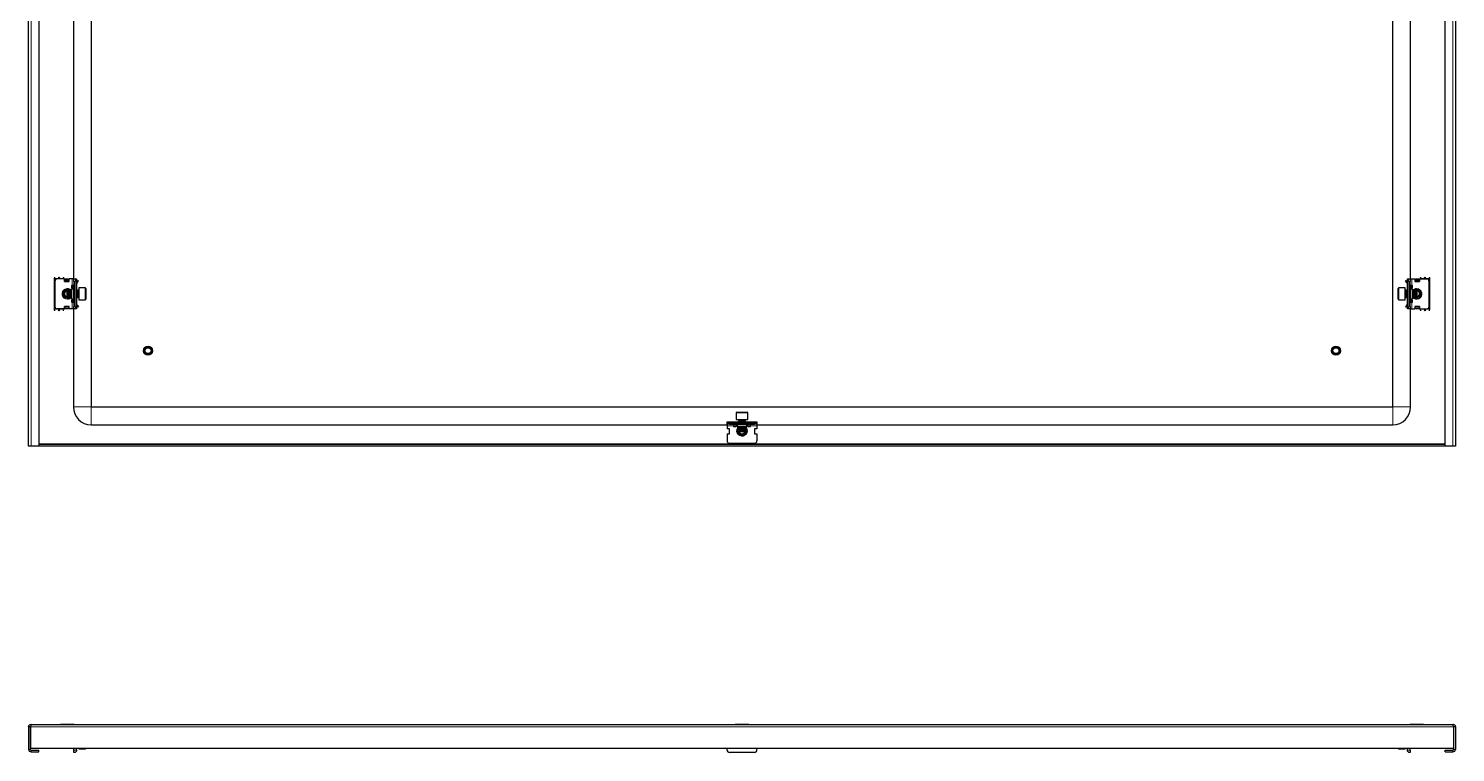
# Model space of a CAD drawing. Header units: millimetres. Extents: x -627 to 2358, y -815 to 591.
# Drawn here: x 1164 to 2358, y -815 to -209 of the extents above; entities that cross this region are included whole.
import ezdxf

# ---------------------------------------------------------------- set-up
doc = ezdxf.new("R2010")
doc.units = ezdxf.units.MM
doc.linetypes.add('SLD-Сплошная', pattern=[0])

msp = doc.modelspace()

# ---------------------------------------------------------------- linework, layer by layer
at = {"color": 7, "linetype": 'SLD-Сплошная', "lineweight": 25}
for p, q in [((1164.04, -558.75), (1164.04, 396.25)), ((1172.54, 396.25), (1172.54, -558.75)), ((2349.54, -558.75), (2349.54, 396.25)), ((2358.04, 396.25), (2358.04, -558.75)), ((1216.54, 363.25), (1216.54, -525.75)), ((2305.54, -525.75), (2305.54, 363.25)), ((1201.54, 256.25), (1201.54, -418.75)), ((2320.54, -418.75), (2320.54, 256.25)), ((1185.54, -418.5), (1185.54, -444)), ((1186.04, -420.75), (1186.04, -441.75)), ((1194.04, -418.75), (1188.04, -418.75)), ((1193.54, -418.5), (1193.54, -418.75)), ((1194.04, -418.75), (1194.04, -420.75)), ((1194.24, -418.87), (1194.04, -418.87)), ((1194.04, -420.75), (1198.04, -420.75)), ((1194.24, -420.75), (1194.24, -418.87)), ((1194.29, -419.13), (1194.79, -418.78)), ((1194.79, -419.13), (1194.29, -419.48)), ((1194.29, -419.48), (1194.29, -419.13)), ((1194.29, -420.4), (1194.29, -419.48)), ((1194.29, -420.75), (1194.29, -420.4)), ((1194.79, -418.78), (1194.79, -419.13)), ((1194.79, -418.78), (1197.29, -418.78)), ((1194.79, -419.13), (1197.29, -419.13)), ((1196.6, -428.25), (1196.04, -428.8)), ((1196.04, -428.8), (1196.04, -433.7)), ((1196.66, -428.25), (1196.6, -428.25)), ((1196.6, -428.25), (1196.6, -434.25)), ((1197.04, -428.8), (1196.66, -428.25)), ((1196.66, -428.25), (1196.66, -432.4)), ((1197.43, -428.25), (1197.04, -428.8)), ((1197.04, -428.8), (1197.04, -432.18)), ((1197.29, -419.13), (1197.29, -418.78)), ((1197.29, -418.78), (1197.79, -419.13)), ((1197.79, -419.48), (1197.29, -419.13)), ((1197.66, -428.25), (1197.43, -428.25)), ((1197.43, -428.25), (1197.43, -432.4)), ((1198.04, -428.8), (1197.66, -428.25)), ((1197.66, -428.25), (1197.66, -432.4)), ((1197.79, -419.13), (1197.79, -419.48)), ((1197.79, -419.48), (1197.79, -420.4)), ((1197.79, -420.4), (1197.79, -420.75)), ((1197.87, -428.56), (1198.12, -428.7)), ((1198.04, -420.75), (1198.04, -418.75)), ((1200.54, -418.75), (1198.04, -418.75)), ((1198.43, -428.25), (1198.04, -428.8)), ((1198.04, -428.8), (1198.04, -432.18)), ((1198.66, -428.25), (1198.43, -428.25)), ((1198.43, -428.25), (1198.43, -432.4)), ((1199.04, -428.8), (1198.66, -428.25)), ((1198.66, -428.25), (1198.66, -432.4)), ((1199.43, -428.25), (1199.04, -428.8)), ((1199.04, -428.8), (1199.04, -432.18)), ((1199.66, -428.25), (1199.43, -428.25)), ((1199.43, -428.25), (1199.43, -432.4)), ((1200.04, -428.8), (1199.66, -428.25)), ((1199.66, -428.25), (1199.66, -432.4)), ((1200.04, -424.25), (1200.04, -426.25)), ((1200.54, -424.25), (1200.04, -424.25)), ((1200.04, -426), (1201.04, -426)), ((1200.04, -426.25), (1201.72, -427.22)), ((1201.54, -427.25), (1200.04, -427.25)), ((1200.04, -427.25), (1200.04, -435.25)), ((1202.04, -418.75), (1200.54, -418.75)), ((1202.04, -424.25), (1200.54, -424.25)), ((1201.04, -426), (1201.54, -426)), ((1201.54, -426), (1201.54, -427.12)), ((1202.04, -418.75), (1204.04, -418.75)), ((1202.04, -420.75), (1202.04, -418.75)), ((1202.04, -420.75), (1202.04, -441.75)), ((1203.04, -441.75), (1203.04, -420.75)), ((1204.04, -418.75), (1204.04, -419.02)), ((1204.04, -419.02), (1204.04, -443.48)), ((1204.04, -419.84), (1204.25, -420.04)), ((1204.54, -422.5), (1204.04, -422.5)), ((1204.54, -426), (1204.04, -426)), ((1204.43, -428.25), (1204.04, -428.8)), ((1204.66, -428.25), (1204.43, -428.25)), ((1204.43, -428.25), (1204.43, -432.4)), ((1204.54, -420.75), (1204.54, -421.21)), ((1204.54, -426), (1204.54, -422.5)), ((1204.54, -428.25), (1204.54, -426)), ((1204.63, -421.09), (1205.61, -420.11)), ((1204.98, -421.44), (1204.63, -421.09)), ((1205.04, -428.8), (1204.66, -428.25)), ((1204.66, -428.25), (1204.66, -432.4)), ((1204.98, -421.44), (1205.96, -420.46)), ((1205.43, -428.25), (1205.04, -428.8)), ((1205.04, -428.8), (1205.04, -432.18)), ((1205.79, -428.25), (1205.43, -428.25)), ((1205.43, -428.25), (1205.43, -432.4)), ((1205.61, -420.11), (1205.96, -420.46)), ((1211.44, -426.25), (1206.04, -426.25)), ((1206.04, -426.25), (1206.04, -436.25)), ((1212.04, -426.85), (1212.04, -435.65)), ((2310.04, -427.18), (2310.04, -426.85)), ((2310.04, -435.65), (2310.04, -427.18)), ((2316.04, -426.25), (2310.64, -426.25)), ((2316.04, -426.63), (2316.04, -426.25)), ((2316.04, -436.25), (2316.04, -426.63)), ((2316.48, -420.11), (2316.13, -420.46)), ((2317.11, -421.44), (2316.13, -420.46)), ((2316.66, -428.25), (2316.29, -428.25)), ((2317.46, -421.09), (2316.48, -420.11)), ((2317.04, -428.8), (2316.66, -428.25)), ((2316.66, -432.4), (2316.66, -428.25)), ((2317.43, -428.25), (2317.04, -428.8)), ((2317.04, -432.18), (2317.04, -428.8)), ((2317.11, -421.44), (2317.46, -421.09)), ((2317.66, -428.25), (2317.43, -428.25)), ((2317.43, -432.4), (2317.43, -428.25)), ((2317.54, -420.75), (2317.54, -421.14)), ((2317.54, -422.5), (2318.04, -422.5)), ((2317.54, -422.5), (2317.54, -426)), ((2318.04, -426), (2317.54, -426)), ((2317.54, -426), (2317.54, -428.25)), ((2318.04, -428.8), (2317.66, -428.25)), ((2317.66, -432.4), (2317.66, -428.25)), ((2317.84, -420.04), (2318.04, -419.84)), ((2318.04, -418.75), (2320.04, -418.75)), ((2318.04, -419.02), (2318.04, -418.75)), ((2318.04, -443.48), (2318.04, -419.02)), ((2319.04, -420.75), (2319.04, -441.75)), ((2320.04, -418.75), (2320.04, -420.75)), ((2320.04, -418.75), (2321.54, -418.75)), ((2320.04, -441.75), (2320.04, -420.75)), ((2321.54, -424.25), (2320.04, -424.25)), ((2320.37, -427.22), (2322.04, -426.25)), ((2320.54, -427.12), (2320.54, -426)), ((2320.54, -426), (2321.04, -426)), ((2322.04, -427.25), (2320.54, -427.25)), ((2321.04, -426), (2322.04, -426)), ((2321.54, -418.75), (2324.04, -418.75)), ((2322.04, -424.25), (2321.54, -424.25)), ((2322.04, -426.25), (2322.04, -424.25)), ((2322.04, -435.25), (2322.04, -427.25)), ((2322.43, -428.25), (2322.04, -428.8)), ((2322.66, -428.25), (2322.43, -428.25)), ((2322.43, -432.4), (2322.43, -428.25)), ((2323.04, -428.8), (2322.66, -428.25)), ((2322.66, -432.4), (2322.66, -428.25)), ((2323.43, -428.25), (2323.04, -428.8)), ((2323.04, -432.18), (2323.04, -428.8)), ((2323.66, -428.25), (2323.43, -428.25)), ((2323.43, -432.4), (2323.43, -428.25)), ((2324.04, -428.8), (2323.66, -428.25)), ((2323.66, -432.4), (2323.66, -428.25)), ((2323.97, -428.7), (2324.22, -428.56)), ((2324.04, -418.75), (2324.04, -420.75)), ((2324.04, -420.75), (2328.04, -420.75)), ((2324.43, -428.25), (2324.04, -428.8)), ((2324.04, -432.18), (2324.04, -428.8)), ((2324.29, -419.13), (2324.79, -418.78)), ((2324.79, -419.13), (2324.29, -419.48)), ((2324.29, -419.48), (2324.29, -419.13)), ((2324.29, -420.4), (2324.29, -419.48)), ((2324.29, -420.75), (2324.29, -420.4)), ((2324.66, -428.25), (2324.43, -428.25)), ((2324.43, -432.4), (2324.43, -428.25)), ((2325.04, -428.8), (2324.66, -428.25)), ((2324.66, -432.4), (2324.66, -428.25)), ((2324.79, -418.78), (2324.79, -419.13)), ((2324.79, -418.78), (2327.29, -418.78)), ((2324.79, -419.13), (2327.29, -419.13)), ((2325.43, -428.25), (2325.04, -428.8)), ((2325.04, -432.18), (2325.04, -428.8)), ((2325.49, -428.25), (2325.43, -428.25)), ((2325.43, -432.4), (2325.43, -428.25)), ((2326.04, -428.8), (2325.49, -428.25)), ((2325.49, -428.48), (2325.49, -428.25)), ((2325.49, -434.25), (2325.49, -428.48)), ((2326.04, -428.99), (2326.04, -428.8)), ((2326.04, -433.7), (2326.04, -428.99)), ((2327.29, -419.13), (2327.29, -418.78)), ((2327.29, -418.78), (2327.79, -419.13)), ((2327.79, -419.48), (2327.29, -419.13)), ((2327.79, -419.13), (2327.79, -419.48)), ((2327.79, -419.48), (2327.79, -420.4)), ((2327.79, -420.4), (2327.79, -420.75)), ((2327.84, -418.87), (2327.84, -420.75)), ((2328.04, -418.87), (2327.84, -418.87)), ((2328.04, -420.75), (2328.04, -418.75)), ((2328.04, -418.75), (2334.04, -418.75)), ((2328.54, -418.75), (2328.54, -418.5)), ((2336.04, -441.75), (2336.04, -420.75)), ((2336.54, -444), (2336.54, -418.5)), ((1198.04, -441.75), (1194.04, -441.75)), ((1194.04, -441.75), (1194.04, -443.75)), ((1194.24, -443.63), (1194.24, -441.75)), ((1194.29, -442.1), (1194.29, -441.75)), ((1195.52, -433.81), (1196.35, -434)), ((1196.04, -433.7), (1196.6, -434.25)), ((1196.6, -434.25), (1196.66, -434.25)), ((1196.66, -432.4), (1196.66, -434.25)), ((1196.66, -434.25), (1197.04, -433.7)), ((1196.84, -433.99), (1197.21, -433.93)), ((1197.04, -432.18), (1197.04, -433.7)), ((1197.04, -433.7), (1197.43, -434.25)), ((1197.43, -432.4), (1197.43, -434.25)), ((1197.43, -434.25), (1197.66, -434.25)), ((1197.66, -432.4), (1197.66, -434.25)), ((1197.66, -434.25), (1198.04, -433.7)), ((1197.79, -441.75), (1197.79, -442.1)), ((1198.12, -433.8), (1197.87, -433.94)), ((1198.04, -432.18), (1198.04, -433.7)), ((1198.04, -433.7), (1198.43, -434.25)), ((1198.04, -443.75), (1198.04, -441.75)), ((1198.43, -432.4), (1198.43, -434.25)), ((1198.43, -434.25), (1198.66, -434.25)), ((1198.66, -432.4), (1198.66, -434.25)), ((1198.66, -434.25), (1199.04, -433.7)), ((1199.04, -432.18), (1199.04, -433.7)), ((1199.04, -433.7), (1199.43, -434.25)), ((1199.43, -432.4), (1199.43, -434.25)), ((1199.43, -434.25), (1199.66, -434.25)), ((1199.66, -432.4), (1199.66, -434.25)), ((1199.66, -434.25), (1200.04, -433.7)), ((1200.04, -435.25), (1201.54, -435.25)), ((1201.72, -435.28), (1200.04, -436.25)), ((1200.04, -436.25), (1200.04, -438.25)), ((1201.04, -436.5), (1200.04, -436.5)), ((1200.04, -438.25), (1200.54, -438.25)), ((1200.54, -438.25), (1202.04, -438.25)), ((1201.54, -436.5), (1201.04, -436.5)), ((1201.54, -435.38), (1201.54, -436.5)), ((1202.04, -443.75), (1202.04, -441.75)), ((1204.04, -433.7), (1204.43, -434.25)), ((1204.04, -436.5), (1204.54, -436.5)), ((1204.54, -440), (1204.04, -440)), ((1204.43, -432.4), (1204.43, -434.25)), ((1204.43, -434.25), (1204.66, -434.25)), ((1204.54, -436.5), (1204.54, -434.25)), ((1204.54, -440), (1204.54, -436.5)), ((1204.54, -441.75), (1204.54, -441.36)), ((1204.98, -441.06), (1204.63, -441.41)), ((1204.63, -441.41), (1205.61, -442.39)), ((1204.66, -432.4), (1204.66, -434.25)), ((1204.66, -434.25), (1205.04, -433.7)), ((1204.98, -441.06), (1205.96, -442.04)), ((1205.04, -432.18), (1205.04, -433.7)), ((1205.04, -433.7), (1205.43, -434.25)), ((1205.43, -432.4), (1205.43, -434.25)), ((1205.43, -434.25), (1205.79, -434.25)), ((1206.04, -436.25), (1211.44, -436.25)), ((2310.64, -436.25), (2316.04, -436.25)), ((2317.11, -441.06), (2316.13, -442.04)), ((2316.29, -434.25), (2316.66, -434.25)), ((2317.46, -441.41), (2316.48, -442.39)), ((2316.66, -434.25), (2316.66, -432.4)), ((2316.66, -434.25), (2317.04, -433.7)), ((2317.04, -433.7), (2317.04, -432.18)), ((2317.04, -433.7), (2317.43, -434.25)), ((2317.11, -441.06), (2317.46, -441.41)), ((2317.43, -434.25), (2317.43, -432.4)), ((2317.43, -434.25), (2317.66, -434.25)), ((2317.54, -434.25), (2317.54, -436.5)), ((2317.54, -436.5), (2318.04, -436.5)), ((2317.54, -436.5), (2317.54, -440)), ((2317.54, -440), (2318.04, -440)), ((2317.54, -441.75), (2317.54, -441.29)), ((2317.66, -434.25), (2317.66, -432.4)), ((2317.66, -434.25), (2318.04, -433.7)), ((2320.04, -438.25), (2321.54, -438.25)), ((2320.04, -441.75), (2320.04, -443.75)), ((2322.04, -436.25), (2320.37, -435.28)), ((2320.54, -435.25), (2322.04, -435.25)), ((2320.54, -436.5), (2320.54, -435.38)), ((2321.04, -436.5), (2320.54, -436.5)), ((2322.04, -436.5), (2321.04, -436.5)), ((2321.54, -438.25), (2322.04, -438.25)), ((2322.04, -433.7), (2322.43, -434.25)), ((2322.04, -438.25), (2322.04, -436.25)), ((2322.43, -434.25), (2322.43, -432.4)), ((2322.43, -434.25), (2322.66, -434.25)), ((2322.66, -434.25), (2322.66, -432.4)), ((2322.66, -434.25), (2323.04, -433.7)), ((2323.04, -433.7), (2323.04, -432.18)), ((2323.04, -433.7), (2323.43, -434.25)), ((2323.43, -434.25), (2323.43, -432.4)), ((2323.43, -434.25), (2323.66, -434.25)), ((2323.66, -434.25), (2323.66, -432.4)), ((2323.66, -434.25), (2324.04, -433.7)), ((2324.22, -433.94), (2323.97, -433.8)), ((2324.04, -433.7), (2324.04, -432.18)), ((2324.04, -433.7), (2324.43, -434.25)), ((2328.04, -441.75), (2324.04, -441.75)), ((2324.04, -441.75), (2324.04, -443.75)), ((2324.29, -442.1), (2324.29, -441.75)), ((2324.43, -434.25), (2324.43, -432.4)), ((2324.43, -434.25), (2324.66, -434.25)), ((2324.66, -434.25), (2324.66, -432.4)), ((2324.66, -434.25), (2325.04, -433.7)), ((2324.88, -433.93), (2325.25, -433.99)), ((2325.04, -433.7), (2325.04, -432.18)), ((2325.04, -433.7), (2325.43, -434.25)), ((2325.43, -434.25), (2325.43, -432.4)), ((2325.43, -434.25), (2325.49, -434.25)), ((2325.49, -434.25), (2326.04, -433.7)), ((2325.74, -434), (2326.57, -433.81)), ((2327.79, -441.75), (2327.79, -442.1)), ((2327.84, -441.75), (2327.84, -443.63)), ((2328.04, -443.75), (2328.04, -441.75)), ((1194.04, -443.75), (1188.04, -443.75)), ((1193.54, -443.75), (1193.54, -444)), ((1194.04, -443.63), (1194.24, -443.63)), ((1194.29, -443.02), (1194.29, -442.1)), ((1194.29, -443.02), (1194.79, -443.37)), ((1194.29, -443.37), (1194.29, -443.02)), ((1194.79, -443.72), (1194.29, -443.37)), ((1197.29, -443.37), (1194.79, -443.37)), ((1194.79, -443.37), (1194.79, -443.72)), ((1197.29, -443.72), (1194.79, -443.72)), ((1197.29, -443.37), (1197.79, -443.02)), ((1197.29, -443.72), (1197.29, -443.37)), ((1197.79, -443.37), (1197.29, -443.72)), ((1197.79, -442.1), (1197.79, -443.02)), ((1197.79, -443.02), (1197.79, -443.37)), ((1200.54, -443.75), (1198.04, -443.75)), ((1202.04, -443.75), (1200.54, -443.75)), ((1201.54, -443.75), (1201.54, -525.75)), ((1204.04, -443.75), (1202.04, -443.75)), ((1204.25, -442.46), (1204.04, -442.66)), ((1204.04, -443.48), (1204.04, -443.75)), ((1205.61, -442.39), (1205.96, -442.04)), ((2316.48, -442.39), (2316.13, -442.04)), ((2318.04, -442.66), (2317.84, -442.46)), ((2318.04, -443.75), (2318.04, -443.48)), ((2320.04, -443.75), (2318.04, -443.75)), ((2320.04, -443.75), (2321.54, -443.75)), ((2320.54, -525.75), (2320.54, -443.75)), ((2321.54, -443.75), (2324.04, -443.75)), ((2324.29, -443.02), (2324.29, -442.1)), ((2324.29, -443.02), (2324.79, -443.37)), ((2324.29, -443.37), (2324.29, -443.02)), ((2324.79, -443.72), (2324.29, -443.37)), ((2327.29, -443.37), (2324.79, -443.37)), ((2324.79, -443.37), (2324.79, -443.72)), ((2327.29, -443.72), (2324.79, -443.72)), ((2327.29, -443.37), (2327.79, -443.02)), ((2327.29, -443.72), (2327.29, -443.37)), ((2327.79, -443.37), (2327.29, -443.72)), ((2327.79, -442.1), (2327.79, -443.02)), ((2327.79, -443.02), (2327.79, -443.37)), ((2327.84, -443.63), (2328.04, -443.63)), ((2328.04, -443.75), (2334.04, -443.75)), ((2328.54, -444), (2328.54, -443.75)), ((1216.54, -525.75), (2305.54, -525.75)), ((1756.04, -530.85), (1756.04, -536.25)), ((1756.04, -536.25), (1765.67, -536.25)), ((1756.64, -530.25), (1765.11, -530.25)), ((1758.04, -536.5), (1758.04, -536.86)), ((1758.04, -536.86), (1758.6, -537.25)), ((1758.04, -536.86), (1759.9, -536.86)), ((1758.6, -537.25), (1758.04, -537.64)), ((1758.6, -537.25), (1760.11, -537.25)), ((1759.9, -536.86), (1764.04, -536.86)), ((1760.11, -537.25), (1763.49, -537.25)), ((1763.49, -537.25), (1764.04, -536.86)), ((1764.04, -537.64), (1763.49, -537.25)), ((1764.04, -536.86), (1764.04, -536.5)), ((1765.11, -530.25), (1765.44, -530.25)), ((1765.67, -536.25), (1766.04, -536.25)), ((1766.04, -536.25), (1766.04, -530.85)), ((1216.54, -540.75), (1748.54, -540.75)), ((1748.54, -540.25), (1748.54, -538.25)), ((1748.54, -538.25), (1748.81, -538.25)), ((1750.54, -540.25), (1748.54, -540.25)), ((1748.54, -540.25), (1748.54, -541.75)), ((1748.54, -541.75), (1748.54, -544.25)), ((1750.54, -544.25), (1748.54, -544.25)), ((1748.54, -548.25), (1748.54, -554.25)), ((1748.54, -548.25), (1750.54, -548.25)), ((1748.81, -538.25), (1773.28, -538.25)), ((1771.54, -539.25), (1750.54, -539.25)), ((1750.54, -540.25), (1771.54, -540.25)), ((1750.54, -548.25), (1750.54, -544.25)), ((1754.04, -540.25), (1754.04, -541.75)), ((1754.04, -540.75), (1756.91, -540.75)), ((1754.04, -541.75), (1754.04, -542.25)), ((1754.04, -542.25), (1756.04, -542.25)), ((1756.04, -542.25), (1757.01, -540.57)), ((1757.04, -540.75), (1757.04, -542.25)), ((1757.04, -542.25), (1765.04, -542.25)), ((1758.04, -537.64), (1758.04, -537.86)), ((1758.04, -537.64), (1759.9, -537.64)), ((1758.04, -537.86), (1758.6, -538.25)), ((1758.04, -537.86), (1759.9, -537.86)), ((1758.6, -542.25), (1758.04, -542.64)), ((1758.04, -542.64), (1758.04, -542.86)), ((1758.04, -542.64), (1759.9, -542.64)), ((1758.04, -542.86), (1758.6, -543.25)), ((1758.04, -542.86), (1759.9, -542.86)), ((1758.6, -543.25), (1758.04, -543.64)), ((1758.04, -543.64), (1758.04, -543.86)), ((1758.04, -543.64), (1759.9, -543.64)), ((1758.04, -543.86), (1758.6, -544.25)), ((1758.04, -543.86), (1759.9, -543.86)), ((1758.6, -544.25), (1758.04, -544.64)), ((1758.04, -544.64), (1758.04, -544.86)), ((1758.04, -544.64), (1759.9, -544.64)), ((1758.04, -544.86), (1758.6, -545.25)), ((1758.04, -544.86), (1759.9, -544.86)), ((1758.6, -545.25), (1758.04, -545.64)), ((1758.04, -545.64), (1758.04, -545.7)), ((1758.04, -545.64), (1759.9, -545.64)), ((1758.04, -545.7), (1758.6, -546.25)), ((1758.04, -545.7), (1763.82, -545.7)), ((1758.29, -545.94), (1758.48, -546.77)), ((1758.37, -545.09), (1758.3, -545.46)), ((1758.35, -544.42), (1758.49, -544.17)), ((1758.6, -543.25), (1760.11, -543.25)), ((1758.6, -544.25), (1760.11, -544.25)), ((1758.6, -545.25), (1760.11, -545.25)), ((1758.6, -546.25), (1763.3, -546.25)), ((1759.9, -537.64), (1764.04, -537.64)), ((1759.9, -537.86), (1764.04, -537.86)), ((1759.9, -542.64), (1764.04, -542.64)), ((1759.9, -542.86), (1764.04, -542.86)), ((1759.9, -543.64), (1764.04, -543.64)), ((1759.9, -543.86), (1764.04, -543.86)), ((1759.9, -544.64), (1764.04, -544.64)), ((1759.9, -544.86), (1764.04, -544.86)), ((1759.9, -545.64), (1764.04, -545.64)), ((1760.11, -543.25), (1763.49, -543.25)), ((1760.11, -544.25), (1763.49, -544.25)), ((1760.11, -545.25), (1763.49, -545.25)), ((1763.3, -546.25), (1763.49, -546.25)), ((1763.49, -538.25), (1764.04, -537.86)), ((1764.04, -542.64), (1763.49, -542.25)), ((1763.49, -543.25), (1764.04, -542.86)), ((1764.04, -543.64), (1763.49, -543.25)), ((1763.49, -544.25), (1764.04, -543.86)), ((1764.04, -544.64), (1763.49, -544.25)), ((1763.49, -545.25), (1764.04, -544.86)), ((1764.04, -545.64), (1763.49, -545.25)), ((1763.49, -546.25), (1764.04, -545.7)), ((1763.6, -544.17), (1763.73, -544.42)), ((1763.82, -545.7), (1764.04, -545.7)), ((1764.04, -537.86), (1764.04, -537.64)), ((1764.04, -542.86), (1764.04, -542.64)), ((1764.04, -543.86), (1764.04, -543.64)), ((1764.04, -544.86), (1764.04, -544.64)), ((1764.04, -545.7), (1764.04, -545.64)), ((1765.04, -542.25), (1765.04, -540.75)), ((1765.08, -540.57), (1766.04, -542.25)), ((1765.18, -540.75), (1768.04, -540.75)), ((1766.04, -542.25), (1768.04, -542.25)), ((1768.04, -541.75), (1768.04, -540.25)), ((1768.04, -542.25), (1768.04, -541.75)), ((1773.54, -540.25), (1771.54, -540.25)), ((1771.54, -544.25), (1771.54, -548.25)), ((1773.54, -544.25), (1771.54, -544.25)), ((1771.54, -548.25), (1773.54, -548.25)), ((1773.28, -538.25), (1773.54, -538.25)), ((1773.54, -538.25), (1773.54, -540.25)), ((1773.54, -540.25), (1773.54, -541.75)), ((1773.54, -540.75), (2305.54, -540.75)), ((1773.54, -541.75), (1773.54, -544.25)), ((1773.54, -548.25), (1773.54, -554.25)), ((1166.14, -558.75), (1164.04, -558.75)), ((1172.54, -558.75), (1166.14, -558.75)), ((2349.54, -557.25), (1172.54, -557.25)), ((2349.54, -558.75), (1172.54, -558.75)), ((1750.54, -556.25), (1771.54, -556.25)), ((2355.94, -558.75), (2349.54, -558.75)), ((2358.04, -558.75), (2355.94, -558.75)), ((1165.54, -793.43), (1164.04, -793.43)), ((1164.04, -793.43), (1164.04, -812.23)), ((1165.54, -793.43), (1165.54, -812.23)), ((1165.74, -793.43), (1165.74, -811.33)), ((1166.14, -791.33), (2355.94, -791.33)), ((1190.76, -791.28), (1190.76, -791.33)), ((1190.76, -791.28), (1202.33, -791.28)), ((1202.33, -791.33), (1202.33, -791.28)), ((1755.26, -791.28), (1755.26, -791.33)), ((1755.26, -791.28), (1766.83, -791.28)), ((1766.83, -791.33), (1766.83, -791.28)), ((2319.76, -791.28), (2319.76, -791.33)), ((2319.76, -791.28), (2330.92, -791.28)), ((2330.92, -791.28), (2331.33, -791.28)), ((2331.33, -791.33), (2331.33, -791.28)), ((2356.34, -793.43), (2356.34, -811.33)), ((2358.04, -793.43), (2356.54, -793.43)), ((2356.54, -793.43), (2356.54, -812.23)), ((2358.04, -793.43), (2358.04, -812.23)), ((1165.74, -811.33), (2356.34, -811.33)), ((1202.04, -812.83), (1202.04, -811.33)), ((1204.04, -812.83), (1204.04, -811.33)), ((1204.54, -811.83), (1204.04, -811.83)), ((1206.04, -811.33), (1206.04, -811.83)), ((1206.04, -811.83), (1211.44, -811.83)), ((1748.54, -812.83), (1748.54, -811.33)), ((1773.54, -812.83), (1773.54, -811.33)), ((2310.64, -811.83), (2316.04, -811.83)), ((2316.04, -811.83), (2316.04, -811.33)), ((2317.54, -811.83), (2318.04, -811.83)), ((2318.04, -812.83), (2318.04, -811.33)), ((2320.04, -812.83), (2320.04, -811.33)), ((1166.14, -812.83), (1172.54, -812.83)), ((1166.14, -814.33), (1172.54, -814.33)), ((1172.54, -814.33), (1172.54, -812.83)), ((1202.04, -814.83), (1202.04, -812.83)), ((1203.04, -814.83), (1202.04, -814.83)), ((1203.04, -814.83), (1204.04, -813.83)), ((1204.04, -812.83), (1204.04, -813.83)), ((1771.54, -814.83), (1750.54, -814.83)), ((2318.04, -813.83), (2318.04, -812.83)), ((2318.04, -813.83), (2319.04, -814.83)), ((2320.04, -814.83), (2319.04, -814.83)), ((2320.04, -812.83), (2320.04, -814.83)), ((2349.54, -814.33), (2349.54, -812.83)), ((2349.54, -812.83), (2355.94, -812.83)), ((2349.54, -814.33), (2355.94, -814.33))]:
    msp.add_line(p, q, dxfattribs=at)
at = {"color": 7, "linetype": 'SLD-Сплошная', "lineweight": 18}
for p, q in [((1166.14, 396.25), (1166.14, -558.75)), ((2355.94, 396.25), (2355.94, -558.75)), ((1185.54, -418.5), (1189.54, -418.5)), ((1189.54, -418.5), (1193.54, -418.5)), ((1197.79, -420.4), (1194.29, -420.4)), ((1200.54, -418.75), (1200.54, -424.25)), ((1201.04, -424.25), (1201.04, -426)), ((1201.54, -435.25), (1201.54, -427.25)), ((1203.04, -420.75), (1202.04, -420.75)), ((1204.04, -420.25), (1204.25, -420.04)), ((1204.04, -420.75), (1204.54, -420.75)), ((1205.79, -428.48), (1205.79, -428.25)), ((1205.79, -434.25), (1205.79, -428.48)), ((1211.44, -436.25), (1211.44, -426.25)), ((2310.64, -426.25), (2310.64, -426.63)), ((2310.64, -426.63), (2310.64, -436.25)), ((2316.29, -428.25), (2316.29, -434.25)), ((2318.04, -420.75), (2317.54, -420.75)), ((2318.04, -420.25), (2317.84, -420.04)), ((2320.04, -420.75), (2319.04, -420.75)), ((2320.54, -427.25), (2320.54, -435.25)), ((2321.04, -426), (2321.04, -424.25)), ((2321.54, -424.25), (2321.54, -418.75)), ((2327.79, -420.4), (2324.29, -420.4)), ((2328.54, -418.5), (2332.54, -418.5)), ((2336.54, -418.5), (2332.54, -418.5)), ((1200.54, -438.25), (1200.54, -443.75)), ((1201.04, -436.5), (1201.04, -438.25)), ((1202.04, -441.75), (1203.04, -441.75)), ((1204.04, -441.75), (1204.54, -441.75)), ((2318.04, -441.75), (2317.54, -441.75)), ((2319.04, -441.75), (2320.04, -441.75)), ((2321.04, -438.25), (2321.04, -436.5)), ((2321.54, -443.75), (2321.54, -438.25)), ((1185.54, -444), (1189.54, -444)), ((1193.54, -444), (1189.54, -444)), ((1194.29, -442.1), (1197.79, -442.1)), ((1204.04, -442.25), (1204.25, -442.46)), ((2318.04, -442.25), (2317.84, -442.46)), ((2324.29, -442.1), (2327.79, -442.1)), ((2332.54, -444), (2328.54, -444)), ((2336.54, -444), (2332.54, -444)), ((1216.54, -525.75), (1201.54, -525.75)), ((1216.54, -525.75), (1216.54, -540.75)), ((1765.67, -530.85), (1756.04, -530.85)), ((1764.04, -536.5), (1758.04, -536.5)), ((1766.04, -530.85), (1765.67, -530.85)), ((2305.54, -525.75), (2305.54, -540.75)), ((2305.54, -525.75), (2320.54, -525.75)), ((1748.54, -541.75), (1754.04, -541.75)), ((1750.54, -539.25), (1750.54, -540.25)), ((1765.04, -540.75), (1757.04, -540.75)), ((1768.04, -541.75), (1773.54, -541.75)), ((1771.54, -540.25), (1771.54, -539.25)), ((2349.54, -556.65), (1172.54, -556.65)), ((1165.74, -793.43), (2356.34, -793.43)), ((1211.44, -811.83), (1211.44, -811.33)), ((2310.64, -811.33), (2310.64, -811.83)), ((1165.54, -812.23), (1164.04, -812.23)), ((1166.14, -812.83), (1166.14, -814.33)), ((1202.04, -812.83), (1204.04, -812.83)), ((2318.04, -812.83), (2320.04, -812.83)), ((2355.94, -812.83), (2355.94, -814.33)), ((2356.54, -812.23), (2358.04, -812.23))]:
    msp.add_line(p, q, dxfattribs=at)
at = {"color": 7, "linetype": 'SLD-Сплошная', "lineweight": 25, "flags": 128}
for points in [[(1197.21, -428.57), (1197.08, -428.54), (1196.84, -428.51)], [(2325.25, -428.51), (2325.01, -428.54), (2324.88, -428.57)], [(1763.79, -545.46), (1763.75, -545.22), (1763.72, -545.09)]]:
    msp.add_lwpolyline(points, dxfattribs=at)
at = {"color": 7, "linetype": 'SLD-Сплошная', "lineweight": 25}
for centre, radius in [((1264.04, -478.75), 3.75), ((1264.04, -478.75), 3), ((1264.04, -478.75), 2.5), ((2258.04, -478.75), 3.75), ((2258.04, -478.75), 3), ((2258.04, -478.75), 2.5)]:
    msp.add_circle(centre, radius, dxfattribs=at)
for centre, radius, start, end in [((1188.04, -420.75), 2, 90, 180), ((1196.54, -431.25), 4, 45.71765, 270), ((1196.54, -431.25), 3, 74.33161, 285.66839), ((1196.54, -431.25), 2.76, 94.01261, 248.2426), ((1196.54, -431.25), 2.45, 101.79772, 258.20228), ((1201.54, -426.75), 0.5, 270, 0), ((1205.04, -420.75), 2, 120, 180), ((1203.54, -420.75), 1, 0, 45), ((1205.79, -428), 0.25, 270, 0), ((1211.44, -426.85), 0.6, 0, 90), ((2310.64, -426.85), 0.6, 90, 180), ((2316.29, -428), 0.25, 180, 270), ((2318.54, -420.75), 1, 135, 180), ((2317.04, -420.75), 2, 0, 60), ((2320.54, -426.75), 0.5, 180, 270), ((2325.54, -431.25), 4, 90, 134.28235), ((2325.54, -431.25), 4, 225.71765, 90), ((2325.54, -431.25), 3, 254.33161, 105.66839), ((2325.54, -431.25), 2.76, 291.7574, 85.98739), ((2325.54, -431.25), 2.45, 21.7574, 78.20228), ((2334.04, -420.75), 2, 0, 90), ((1188.04, -441.75), 2, 180, 270), ((1196.54, -431.25), 4, 270, 314.28235), ((1201.54, -435.75), 0.5, 0, 90), ((1205.04, -441.75), 2, 180, 240), ((1203.54, -441.75), 1, 315, 0), ((1205.79, -434.5), 0.25, 0, 90), ((1211.44, -435.65), 0.6, 270, 0), ((2310.64, -435.65), 0.6, 180, 270), ((2316.29, -434.5), 0.25, 90, 180), ((2318.54, -441.75), 1, 180, 225), ((2317.04, -441.75), 2, 300, 0), ((2320.54, -435.75), 0.5, 90, 180), ((2325.54, -431.25), 2.45, 281.79772, 21.7574), ((2334.04, -441.75), 2, 270, 0), ((1216.54, -525.75), 15, 180, 270), ((1756.64, -530.85), 0.6, 90, 180), ((1757.79, -536.5), 0.25, 0, 90), ((1764.29, -536.5), 0.25, 90, 180), ((1765.44, -530.85), 0.6, 0, 90), ((2305.54, -525.75), 15, 270, 0), ((1750.54, -537.25), 2, 210, 270), ((1756.54, -540.75), 0.5, 0, 90), ((1761.04, -545.75), 4, 135.71765, 0), ((1761.04, -545.75), 3, 164.33161, 15.66839), ((1761.04, -545.75), 2.76, 201.7574, 355.98739), ((1761.04, -545.75), 2.45, 191.79772, 291.7574), ((1761.04, -545.75), 2.45, 291.7574, 348.20228), ((1761.04, -545.75), 4, 0, 44.28235), ((1765.54, -540.75), 0.5, 90, 180), ((1771.54, -537.25), 2, 270, 330), ((1750.54, -554.25), 2, 180, 270), ((1771.54, -554.25), 2, 270, 0), ((1211.44, -811.23), 0.6, 270, 350.40593), ((2310.64, -811.23), 0.6, 189.59407, 270), ((1166.14, -812.23), 2.1, 180, 270), ((1166.14, -812.23), 0.6, 180, 270), ((1750.54, -812.83), 2, 180, 270), ((1771.54, -812.83), 2, 270, 0), ((2355.94, -812.23), 2.1, 270, 0), ((2355.94, -812.23), 0.6, 270, 0)]:
    msp.add_arc(centre, radius, start, end, dxfattribs=at)
at = {"color": 7, "linetype": 'SLD-Сплошная', "lineweight": 18}
for centre, start, end in [((1196.54, -431.25), 38.94244, 270), ((2325.54, -431.25), 218.94244, 90), ((2325.54, -431.25), 90, 141.05756), ((1196.54, -431.25), 270, 321.05756), ((1761.04, -545.75), 128.94244, 0), ((1761.04, -545.75), 0, 51.05756)]:
    msp.add_arc(centre, 4.5, start, end, dxfattribs=at)
at = {"color": 7, "linetype": 'SLD-Сплошная', "lineweight": 25}
for points, knots in [([(1185.54, -418.5), (1185.64, -418.26), (1185.83, -417.77), (1186.02, -417.37), (1186.12, -417.18)], [0, 0, 0, 0, 0.5020654, 1, 1, 1, 1]), ([(1188.97, -417.19), (1189.05, -417.34), (1189.23, -417.69), (1189.42, -418.18), (1189.53, -418.46), (1189.54, -418.5)], [0, 0, 0, 0, 0.4154826, 0.9171518, 1, 1, 1, 1]), ([(1189.54, -418.5), (1189.64, -418.26), (1189.83, -417.77), (1190.02, -417.37), (1190.12, -417.18)], [0, 0, 0, 0, 0.5020654, 1, 1, 1, 1]), ([(1192.97, -417.19), (1193.05, -417.34), (1193.23, -417.69), (1193.42, -418.18), (1193.53, -418.46), (1193.54, -418.5)], [0, 0, 0, 0, 0.4154826, 0.9171518, 1, 1, 1, 1]), ([(2328.54, -418.5), (2328.64, -418.26), (2328.83, -417.77), (2329.02, -417.37), (2329.12, -417.18)], [0, 0, 0, 0, 0.5020654, 1, 1, 1, 1]), ([(2331.97, -417.19), (2332.05, -417.34), (2332.23, -417.69), (2332.42, -418.18), (2332.53, -418.46), (2332.54, -418.5)], [0, 0, 0, 0, 0.4154826, 0.91715183, 1, 1, 1, 1]), ([(2332.54, -418.5), (2332.64, -418.26), (2332.83, -417.77), (2333.02, -417.37), (2333.12, -417.18)], [0, 0, 0, 0, 0.5020654, 1, 1, 1, 1]), ([(2335.97, -417.19), (2336.05, -417.34), (2336.23, -417.69), (2336.42, -418.18), (2336.53, -418.46), (2336.54, -418.5)], [0, 0, 0, 0, 0.4154826, 0.9171518, 1, 1, 1, 1]), ([(1204.63, -421.09), (1204.48, -421.27), (1204.17, -421.65), (1204.05, -422.18), (1204.05, -422.46), (1204.04, -422.5)], [0, 0, 0, 0, 0.46186285, 0.92372566, 1, 1, 1, 1]), ([(1204.98, -421.44), (1204.86, -421.59), (1204.68, -421.82), (1204.56, -422.2), (1204.55, -422.4), (1204.54, -422.5)], [0, 0, 0, 0, 0.4850424, 0.7384039, 1, 1, 1, 1]), ([(2317.54, -422.5), (2317.52, -422.31), (2317.49, -422.02), (2317.31, -421.67), (2317.17, -421.52), (2317.11, -421.44)], [0, 0, 0, 0, 0.4850424, 0.7384039, 1, 1, 1, 1]), ([(2318.04, -422.5), (2318.02, -422.26), (2317.97, -421.78), (2317.68, -421.32), (2317.49, -421.11), (2317.46, -421.09)], [0, 0, 0, 0, 0.4618628, 0.9237257, 1, 1, 1, 1]), ([(1204.04, -440), (1204.07, -440.24), (1204.12, -440.72), (1204.41, -441.18), (1204.6, -441.39), (1204.63, -441.41)], [0, 0, 0, 0, 0.4618628, 0.9237257, 1, 1, 1, 1]), ([(1204.54, -440), (1204.57, -440.19), (1204.6, -440.48), (1204.78, -440.83), (1204.92, -440.98), (1204.98, -441.06)], [0, 0, 0, 0, 0.4850424, 0.7384039, 1, 1, 1, 1]), ([(2317.11, -441.06), (2317.23, -440.91), (2317.41, -440.68), (2317.53, -440.3), (2317.54, -440.1), (2317.54, -440)], [0, 0, 0, 0, 0.4850424, 0.7384039, 1, 1, 1, 1]), ([(2317.46, -441.41), (2317.61, -441.23), (2317.92, -440.85), (2318.04, -440.32), (2318.04, -440.04), (2318.04, -440)], [0, 0, 0, 0, 0.46186285, 0.92372566, 1, 1, 1, 1]), ([(1186.12, -445.31), (1186.04, -445.16), (1185.86, -444.81), (1185.67, -444.32), (1185.56, -444.04), (1185.54, -444)], [0, 0, 0, 0, 0.4154826, 0.9171518, 1, 1, 1, 1]), ([(1189.54, -444), (1189.45, -444.24), (1189.26, -444.73), (1189.07, -445.13), (1188.97, -445.32)], [0, 0, 0, 0, 0.5020654, 1, 1, 1, 1]), ([(1190.12, -445.31), (1190.04, -445.16), (1189.86, -444.81), (1189.67, -444.32), (1189.56, -444.04), (1189.54, -444)], [0, 0, 0, 0, 0.4154826, 0.9171518, 1, 1, 1, 1]), ([(1193.54, -444), (1193.45, -444.24), (1193.26, -444.73), (1193.07, -445.13), (1192.97, -445.32)], [0, 0, 0, 0, 0.5020654, 1, 1, 1, 1]), ([(2329.12, -445.31), (2329.04, -445.16), (2328.86, -444.81), (2328.67, -444.32), (2328.56, -444.04), (2328.54, -444)], [0, 0, 0, 0, 0.4154826, 0.91715183, 1, 1, 1, 1]), ([(2332.54, -444), (2332.45, -444.24), (2332.26, -444.73), (2332.07, -445.13), (2331.97, -445.32)], [0, 0, 0, 0, 0.50206541, 1, 1, 1, 1]), ([(2333.12, -445.31), (2333.04, -445.16), (2332.86, -444.81), (2332.67, -444.32), (2332.56, -444.04), (2332.54, -444)], [0, 0, 0, 0, 0.4154826, 0.9171518, 1, 1, 1, 1]), ([(2336.54, -444), (2336.45, -444.24), (2336.26, -444.73), (2336.07, -445.13), (2335.97, -445.32)], [0, 0, 0, 0, 0.5020654, 1, 1, 1, 1]), ([(1164.04, -793.43), (1164.04, -793.16), (1164.1, -792.89), (1164.31, -792.37), (1164.46, -792.15), (1164.85, -791.75), (1165.08, -791.6), (1165.6, -791.39), (1165.87, -791.33), (1166.14, -791.33)], [0, 0, 0, 0, 0.25, 0.25, 0.5, 0.5, 0.75, 0.75, 1, 1, 1, 1]), ([(1165.54, -793.43), (1165.56, -793.35), (1165.58, -793.2), (1165.68, -793.01), (1165.78, -792.98), (1165.8, -792.97)], [0, 0, 0, 0, 0.4327963, 0.8655659, 1, 1, 1, 1]), ([(1166.14, -791.33), (1166.11, -791.33), (1166.08, -791.39), (1166.01, -791.6), (1165.98, -791.75), (1165.91, -792.14), (1165.88, -792.38), (1165.81, -792.88), (1165.78, -793.16), (1165.74, -793.43)], [0, 0, 0, 0, 0.25, 0.25, 0.5, 0.5, 0.75, 0.75, 1, 1, 1, 1]), ([(2355.94, -791.33), (2356.22, -791.33), (2356.49, -791.39), (2357, -791.6), (2357.23, -791.75), (2357.62, -792.14), (2357.78, -792.37), (2357.99, -792.88), (2358.04, -793.16), (2358.04, -793.43)], [0, 0, 0, 0, 0.25, 0.25, 0.5, 0.5, 0.75, 0.75, 1, 1, 1, 1]), ([(2356.34, -793.43), (2356.31, -793.16), (2356.28, -792.88), (2356.21, -792.38), (2356.18, -792.14), (2356.11, -791.75), (2356.08, -791.6), (2356.01, -791.39), (2355.98, -791.33), (2355.94, -791.33)], [0, 0, 0, 0, 0.25, 0.25, 0.5, 0.5, 0.75, 0.75, 1, 1, 1, 1]), ([(2356.28, -792.95), (2356.32, -792.98), (2356.48, -793.08), (2356.52, -793.28), (2356.54, -793.43)], [0, 0, 0, 0, 0.2077128, 1, 1, 1, 1]), ([(1204.46, -811.33), (1204.37, -811.39), (1204.14, -811.54), (1204.05, -811.71), (1204.05, -811.82), (1204.04, -811.83)], [0, 0, 0, 0, 0.3313457, 0.9052264, 1, 1, 1, 1]), ([(1204.86, -811.33), (1204.79, -811.39), (1204.65, -811.51), (1204.56, -811.67), (1204.55, -811.78), (1204.54, -811.83)], [0, 0, 0, 0, 0.3603654, 0.6750686, 1, 1, 1, 1]), ([(2317.54, -811.83), (2317.52, -811.73), (2317.49, -811.58), (2317.35, -811.41), (2317.27, -811.35), (2317.25, -811.33)], [0, 0, 0, 0, 0.6029704, 0.9179315, 1, 1, 1, 1]), ([(2318.04, -811.83), (2318.02, -811.74), (2317.99, -811.57), (2317.74, -811.4), (2317.64, -811.33)], [0, 0, 0, 0, 0.5741301, 1, 1, 1, 1])]:
    msp.add_open_spline(points, degree=3, knots=knots, dxfattribs=at)

doc.saveas('drawing.dxf')
